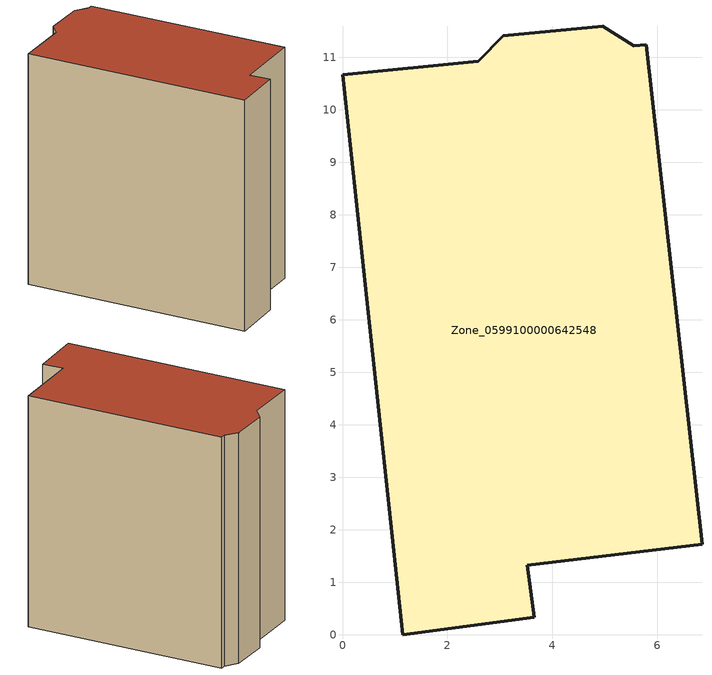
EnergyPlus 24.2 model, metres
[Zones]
Zone_0599100000642548
 floor ground (C_G): 2.58,10.93 3.06,11.41 4.96,11.59 5.55,11.22 5.79,11.24 6.85,1.72 3.52,1.32 3.66,0.33 1.15,0 0,10.67 z0
 wall outside (C_F): 1.15,0 3.66,0.33 3.52,1.32 6.85,1.72 5.79,11.24 5.55,11.22 4.96,11.59 3.06,11.41 2.58,10.93 0,10.67 1.15,0 z0:11.08
 roof outside (C_R): 3.06,11.41 2.58,10.93 0,10.67 1.15,0 3.66,0.33 3.52,1.32 6.85,1.72 5.79,11.24 5.55,11.22 4.96,11.59 z11.08
[BUILDING]
Pand.0599100000642548: North Axis=0; Terrain=City; Loads Convergence Tolerance Value=0.04; Temperature Convergence Tolerance Value=0.4; Solar Distribution=FullExterior; Maximum Number of Warmup Days=25; Minimum Number of Warmup Days=1
[Site:Location]
Rotterdam.The.Hague.AP_ZH_NLD Design_Conditions: Latitude=51.96; Longitude=4.45; Time Zone=1; Elevation=-4.5
[SITE:GROUNDTEMPERATURE:BUILDINGSURFACE]
18, 18, 18, 18, 18, 18, 18, 18, 18, 18, 18, 18
[MATERIAL] Thermal Absorptance=0.9; Solar Absorptance=0.7; Visible Absorptance=0.7
Name | Roughness | Thickness | Conductivity | Density | Specific Heat
G.TI.1946 | MediumSmooth | 0.15 | 1 | 540 | 1210
F.TI.1946 | Rough | 0.3 | 0.857143 | 1920 | 840
R.TI.1946 | MediumRough | 0.2 | 0.1 | 1500 | 1000
[CONSTRUCTION]
C_G: G.TI.1946
C_F: F.TI.1946
C_R: R.TI.1946
[ZONE]
Zone_0599100000642548: Type=1; Multiplier=1; Ceiling Height=Autocalculate; Volume=Autocalculate; Floor Area=autocalculate; Part of Total Floor Area=Yes
[ZONEINFILTRATION:DESIGNFLOWRATE]
Infil_Zone_0599100000642548: Zone or ZoneList or Space or SpaceList=Zone_0599100000642548; Schedule=AlwaysOn; Design Flow Rate Calculation Method=Flow/Area; Flow Rate per Floor Area=0.003; Constant Term Coefficient=1; Temperature Term Coefficient=0; Velocity Term Coefficient=0; Velocity Squared Term Coefficient=0
[HVACTEMPLATE:ZONE:IDEALLOADSAIRSYSTEM]
Zone_0599100000642548: Maximum Heating Supply Air Temperature=50; Minimum Cooling Supply Air Temperature=13; Maximum Heating Supply Air Humidity Ratio=0.0156; Minimum Cooling Supply Air Humidity Ratio=0.0077; Heating Limit=NoLimit; Cooling Limit=NoLimit; Dehumidification Control Type=ConstantSensibleHeatRatio; Cooling Sensible Heat Ratio=0.7; Dehumidification Setpoint=60; Humidification Control Type=None; Humidification Setpoint=30; Outdoor Air Method=None; Outdoor Air Flow Rate per Person=0.00944; Outdoor Air Flow Rate per Zone Floor Area=0; Outdoor Air Flow Rate per Zone=0; Demand Controlled Ventilation Type=None; Outdoor Air Economizer Type=NoEconomizer; Heat Recovery Type=None; Sensible Heat Recovery Effectiveness=0.7; Latent Heat Recovery Effectiveness=0.65
[ZONECONTROL:THERMOSTAT]
ThermostatControl_Zone_0599100000642548: Zone or ZoneList=Zone_0599100000642548; Control Type Schedule=DualSetpointControlType; Control 1=Thermostat_Zone_0599100000642548; Temperature Difference Between Cutout And Setpoint=0
[THERMOSTATSETPOINT:DUALSETPOINT]
Thermostat_Zone_0599100000642548: Heating Setpoint Temperature Schedule=HeatingSetpoint_Zone_0599100000642548; Cooling Setpoint Temperature Schedule=CoolingSetpoint_Zone_0599100000642548
[SCHEDULE:COMPACT]
HeatingSetpoint_Zone_0599100000642548: Through: 12/31, For: AllDays, Until: 24:00, 21
CoolingSetpoint_Zone_0599100000642548: Through: 12/31, For: AllDays, Until: 24:00, 24
DualSetpointControlType: Through: 12/31, For: AllDays, Until: 24:00, 4
AlwaysOn: Through: 12/31, For: AllDays, Until: 24:00, 1
